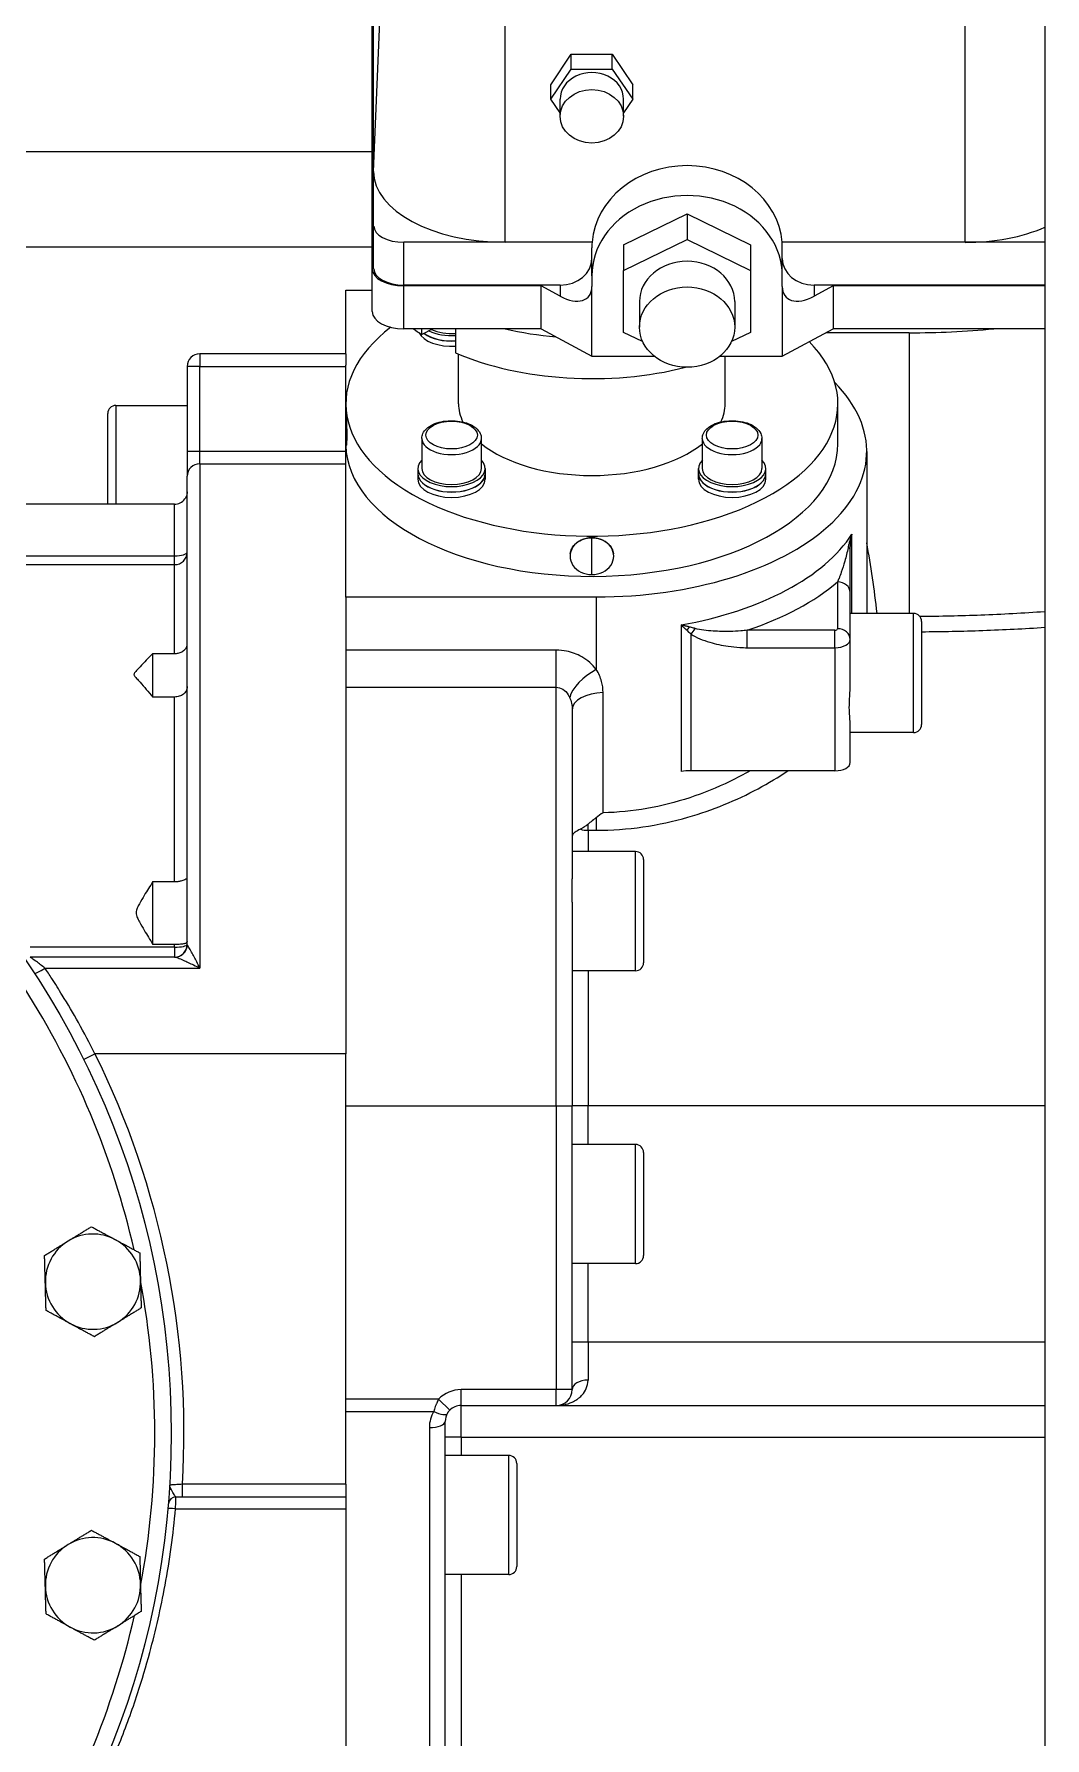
# Model space of a CAD drawing. Header units: inches. Extents: x -883 to 808, y -248 to 1051.
# Drawn here: x 314.99 to 322.95, y -124.32 to -110.91 of the extents above; entities that cross this region are included whole.
import ezdxf

# ---------------------------------------------------------------- set-up
doc = ezdxf.new("R2010")
doc.units = ezdxf.units.IN
doc.header["$MEASUREMENT"] = 0
doc.layers.get('0').update_dxf_attribs({"linetype": 'CONTINUOUS'})
doc.layers.add('EQUIPMENT - COMPRESSORS', color=41, linetype='CONTINUOUS')

# ---------------------------------------------------------------- blocks, each defined once
blk = doc.blocks.new('A$Ce5854fb8')
for p, q in [((94.049, 69.764), (94.049, 42.764)), ((88.761, 65.888), (88.906, 69.383)), ((89.798, 65.33), (89.798, 68.903)), ((93.42, 65.33), (93.42, 68.903)), ((88.75, 65.121), (88.75, 67.22)), ((88.761, 65.888), (88.761, 67.127)), ((90.157, 66.57), (90.318, 66.811)), ((90.318, 66.811), (90.641, 66.811)), ((90.318, 66.692), (90.318, 66.811)), ((90.641, 66.811), (90.802, 66.57)), ((90.641, 66.692), (90.641, 66.811)), ((90.157, 66.456), (90.318, 66.692)), ((90.318, 66.692), (90.641, 66.692)), ((90.641, 66.692), (90.802, 66.456)), ((90.157, 66.456), (90.157, 66.57)), ((90.802, 66.456), (90.802, 66.57)), ((90.23, 66.35), (90.157, 66.456)), ((90.23, 66.322), (90.23, 66.456)), ((90.802, 66.456), (90.73, 66.35)), ((90.73, 66.322), (90.73, 66.456)), ((84.612, 66.044), (88.75, 66.044)), ((88.761, 65.458), (88.761, 65.888)), ((90.73, 65.309), (91.23, 65.553)), ((91.23, 65.553), (91.23, 65.351)), ((91.23, 65.553), (91.73, 65.309)), ((88.761, 65.121), (88.761, 65.458)), ((89.798, 65.33), (89, 65.33)), ((89, 64.992), (89, 65.33)), ((90.481, 65.33), (89.798, 65.33)), ((90.73, 65.107), (91.23, 65.351)), ((91.23, 65.351), (91.73, 65.107)), ((93.42, 65.33), (91.978, 65.33)), ((94.049, 65.33), (93.42, 65.33)), ((84.612, 65.294), (88.75, 65.294)), ((90.48, 65.066), (90.48, 65.287)), ((90.73, 65.309), (90.73, 65.107)), ((91.73, 65.309), (91.73, 65.107)), ((91.98, 65.066), (91.98, 65.287)), ((88.75, 64.784), (88.75, 65.121)), ((90.48, 65.066), (90.48, 64.982)), ((90.73, 64.621), (90.73, 65.107)), ((91.73, 65.107), (91.73, 64.621)), ((91.98, 64.982), (91.98, 65.066)), ((88.542, 64.952), (88.75, 64.952)), ((88.542, 64.452), (88.542, 64.952)), ((90.23, 64.992), (89, 64.992)), ((90.08, 64.986), (89, 64.986)), ((89, 64.649), (89, 64.986)), ((90.23, 64.906), (90.08, 64.986)), ((90.08, 64.649), (90.08, 64.986)), ((90.23, 64.992), (90.23, 64.906)), ((90.48, 64.434), (90.48, 64.982)), ((91.98, 64.982), (91.98, 64.434)), ((92.23, 64.992), (92.23, 64.906)), ((94.049, 64.992), (92.23, 64.992)), ((92.38, 64.986), (92.23, 64.906)), ((92.38, 64.986), (92.38, 64.649)), ((94.049, 64.986), (92.38, 64.986)), ((90.855, 64.864), (90.855, 64.662)), ((91.605, 64.864), (91.605, 64.662)), ((90.08, 64.649), (89, 64.649)), ((89.228, 64.649), (89.141, 64.603)), ((89.141, 64.603), (89.141, 64.649)), ((89.407, 64.649), (89.407, 64.459)), ((90.08, 64.649), (90.48, 64.434)), ((90.88, 64.548), (90.73, 64.621)), ((91.73, 64.621), (91.579, 64.548)), ((91.98, 64.434), (92.38, 64.649)), ((92.98, 64.618), (92.322, 64.618)), ((94.049, 64.649), (92.38, 64.649)), ((92.98, 64.618), (92.98, 62.408)), ((88.542, 64.452), (87.392, 64.452)), ((87.392, 64.452), (87.392, 64.352)), ((88.542, 64.452), (88.542, 64.363)), ((89.43, 64.059), (89.43, 64.45)), ((90.48, 64.434), (90.971, 64.434)), ((91.489, 64.434), (91.98, 64.434)), ((91.53, 64.059), (91.53, 64.434)), ((87.292, 64.352), (87.292, 63.683)), ((87.392, 64.352), (87.292, 64.352)), ((87.392, 64.352), (88.542, 64.352)), ((87.392, 63.683), (87.392, 64.352)), ((88.542, 64.073), (88.542, 64.363)), ((86.73, 64.046), (86.73, 63.267)), ((86.73, 64.046), (87.292, 64.046)), ((88.542, 64.059), (88.542, 64.073)), ((88.542, 64.073), (88.542, 64.073)), ((88.542, 64.046), (88.542, 64.059)), ((88.542, 63.729), (88.542, 64.046)), ((92.417, 63.743), (92.417, 64.059)), ((86.667, 63.267), (86.667, 63.983)), ((88.544, 63.73), (88.542, 63.729)), ((88.542, 62.537), (88.542, 63.729)), ((89.14, 63.785), (89.14, 63.549)), ((89.609, 63.785), (89.609, 63.549)), ((91.35, 63.785), (91.35, 63.549)), ((91.819, 63.785), (91.819, 63.549)), ((87.292, 63.683), (87.292, 63.488)), ((87.392, 63.683), (87.292, 63.683)), ((88.542, 63.683), (87.392, 63.683)), ((87.392, 63.586), (87.392, 63.683)), ((87.392, 63.586), (88.542, 63.586)), ((87.392, 63.586), (87.392, 59.616)), ((92.645, 63.684), (92.645, 62.408)), ((87.292, 59.802), (87.292, 63.488)), ((89.11, 63.549), (89.11, 63.507)), ((89.11, 63.506), (89.11, 63.464)), ((89.64, 63.549), (89.64, 63.507)), ((89.64, 63.506), (89.64, 63.464)), ((91.32, 63.507), (91.32, 63.549)), ((91.32, 63.464), (91.32, 63.506)), ((91.85, 63.507), (91.85, 63.549)), ((91.85, 63.464), (91.85, 63.506)), ((87.192, 63.267), (83.167, 63.267)), ((87.192, 62.862), (87.192, 63.267)), ((90.48, 62.714), (90.48, 63.004)), ((92.528, 62.408), (92.528, 63.032)), ((83.521, 62.862), (87.192, 62.862)), ((83.558, 62.792), (87.192, 62.792)), ((87.192, 62.792), (87.192, 62.862)), ((87.192, 62.092), (87.192, 62.792)), ((90.31, 62.88), (90.309, 62.876)), ((90.65, 62.88), (90.65, 62.876)), ((92.515, 62.572), (92.515, 62.907)), ((92.415, 62.656), (92.415, 62.287)), ((90.515, 62.537), (88.542, 62.537)), ((88.542, 62.537), (88.542, 62.132)), ((90.515, 62.537), (90.515, 61.966)), ((92.515, 62.203), (92.515, 62.572)), ((93.014, 62.408), (92.515, 62.408)), ((93.014, 61.47), (93.014, 62.408)), ((91.183, 62.317), (91.183, 61.163)), ((91.261, 61.169), (91.261, 62.245)), ((91.704, 62.138), (91.704, 62.276)), ((92.395, 62.276), (91.704, 62.276)), ((92.395, 62.138), (92.395, 62.276)), ((93.077, 62.345), (93.077, 61.533)), ((88.542, 62.132), (88.542, 58.942)), ((90.2, 62.119), (88.542, 62.119)), ((90.2, 61.827), (90.2, 62.119)), ((91.704, 62.138), (92.395, 62.138)), ((92.395, 62.138), (92.395, 61.169)), ((92.515, 61.855), (92.515, 62.203)), ((87.022, 61.75), (87.022, 62.092)), ((87.022, 62.092), (87.192, 62.092)), ((87.192, 61.75), (87.022, 61.75)), ((87.192, 60.297), (87.192, 61.75)), ((88.542, 61.827), (90.2, 61.827)), ((90.2, 58.532), (90.2, 61.827)), ((90.568, 60.838), (90.568, 61.785)), ((90.325, 61.65), (90.325, 60.318)), ((92.515, 61.234), (92.515, 61.527)), ((93.014, 61.47), (92.515, 61.47)), ((92.395, 61.169), (91.261, 61.169)), ((90.515, 60.8), (90.515, 60.701)), ((90.45, 60.701), (90.45, 60.749)), ((90.45, 60.701), (90.515, 60.701)), ((90.45, 60.701), (90.45, 60.533)), ((90.824, 60.533), (90.325, 60.533)), ((90.824, 59.595), (90.824, 60.533)), ((90.887, 60.47), (90.887, 59.658)), ((87.022, 59.801), (87.022, 60.297)), ((87.022, 60.297), (87.192, 60.297)), ((90.325, 60.135), (90.325, 58.532)), ((87.192, 59.781), (86.056, 59.781)), ((87.195, 59.702), (86.056, 59.702)), ((87.192, 59.801), (87.022, 59.801)), ((87.192, 59.781), (87.192, 59.801)), ((87.192, 59.781), (87.192, 59.702)), ((86.172, 59.616), (87.392, 59.616)), ((90.824, 59.595), (90.325, 59.595)), ((90.45, 59.595), (90.45, 58.532)), ((86.476, 58.897), (86.566, 58.942)), ((88.542, 58.942), (86.566, 58.942)), ((88.542, 55.552), (88.542, 58.942)), ((88.542, 58.532), (90.2, 58.532)), ((90.2, 58.532), (90.325, 58.532)), ((90.2, 58.532), (90.2, 56.297)), ((90.325, 56.297), (90.325, 58.532)), ((90.45, 58.532), (90.325, 58.532)), ((90.45, 58.227), (90.45, 58.532)), ((94.049, 58.532), (90.45, 58.532)), ((90.824, 58.227), (90.325, 58.227)), ((90.824, 57.289), (90.824, 58.227)), ((90.887, 58.164), (90.887, 57.352)), ((90.824, 57.289), (90.325, 57.289)), ((90.45, 56.672), (90.45, 57.289)), ((90.45, 56.672), (90.325, 56.672)), ((90.45, 56.672), (90.45, 56.372)), ((94.049, 56.672), (90.45, 56.672)), ((89.272, 56.223), (88.542, 56.223)), ((89.272, 56.223), (89.361, 56.135)), ((89.45, 56.172), (89.45, 56.297)), ((90.2, 56.297), (89.45, 56.297)), ((90.325, 56.297), (90.2, 56.297)), ((90.2, 56.172), (90.2, 56.297)), ((88.542, 56.126), (89.235, 56.126)), ((89.45, 56.172), (90.2, 56.172)), ((89.45, 55.923), (89.45, 56.172)), ((90.2, 56.172), (94.049, 56.172)), ((89.2, 55.999), (89.2, 52.853)), ((89.325, 52.902), (89.325, 56.047)), ((89.45, 55.923), (89.45, 55.779)), ((89.45, 55.923), (94.049, 55.923)), ((89.825, 55.779), (89.325, 55.779)), ((89.825, 54.841), (89.825, 55.779)), ((89.888, 55.716), (89.888, 54.904)), ((88.542, 55.552), (87.255, 55.552)), ((87.255, 55.452), (87.255, 55.552)), ((88.542, 55.552), (88.542, 55.452)), ((87.204, 55.452), (87.255, 55.452)), ((87.255, 55.452), (88.542, 55.452)), ((88.542, 55.452), (88.542, 53.758)), ((87.201, 55.359), (88.542, 55.359)), ((89.825, 54.841), (89.325, 54.841)), ((89.45, 54.841), (89.45, 52.932)), ((88.542, 53.758), (88.542, 51.979))]:
    blk.add_line(p, q)
blk.add_circle((80.542, 55.952), 6.625)
for centre, radius, start, end in [((87.392, 64.352), 0.1, 90, 180), ((86.73, 63.983), 0.063, 90, 180), ((87.192, 63.367), 0.1, 270, 324.9073), ((93.014, 62.345), 0.063, 0, 90), ((93.014, 61.533), 0.063, 270, 0), ((90.824, 60.47), 0.063, 0, 90), ((87.192, 59.802), 0.1, 270, 0), ((90.824, 59.658), 0.063, 270, 0), ((80.542, 55.952), 6.495, 12.8581, 32.7096), ((80.542, 55.952), 6.725, 356.5901, 26.3984), ((90.824, 58.164), 0.063, 0, 90), ((86.55, 57.147), 0.375, 121.5323, 181.5323), ((86.55, 57.147), 0.375, 61.5323, 121.5323), ((86.55, 57.147), 0.375, 1.5323, 61.5323), ((90.824, 57.352), 0.063, 270, 0), ((86.55, 57.147), 0.375, 301.5323, 1.5323), ((80.542, 55.952), 6.495, 349.3278, 10.6956), ((86.55, 57.147), 0.375, 181.5323, 241.5323), ((86.55, 57.147), 0.375, 241.5323, 301.5323), ((89.45, 56.047), 0.25, 90, 135.3535), ((90.2, 56.297), 0.125, 270, 0), ((89.45, 55.999), 0.25, 149.3992, 180), ((89.45, 56.047), 0.125, 149.3992, 180), ((89.45, 56.047), 0.125, 90, 135.3535), ((89.825, 55.716), 0.063, 0, 90), ((87.204, 55.392), 0.06, 90, 175.1947), ((86.55, 54.757), 0.375, 121.5323, 181.5323), ((86.55, 54.757), 0.375, 61.5323, 121.5323), ((86.55, 54.757), 0.375, 1.5323, 61.5323), ((89.825, 54.904), 0.063, 270, 0), ((86.55, 54.757), 0.375, 181.5323, 241.5323), ((86.55, 54.757), 0.375, 301.5323, 1.5323), ((80.542, 55.952), 6.495, 327.3802, 347.2448), ((86.55, 54.757), 0.375, 241.5323, 301.5323)]:
    blk.add_arc(centre, radius, start, end)
for centre, major_axis, ratio, start_param, end_param in [((90.48, 66.456), (0.25, 0), 0.842828, 0, 3.141593), ((89.798, 65.888), (-1.037, 0), 0.538183, 0, 1.570796), ((91.23, 65.287), (-0.75, 0), 0.861622, 3.208309, 6.216469), ((91.23, 65.066), (0.75, 0), 0.842828, 0, 3.141593), ((89, 65.458), (-0.238, 0), 0.538183, 0, 1.570796), ((91.23, 65.287), (-0.75, 0), 0.842828, 6.216469, 6.283185), ((91.23, 65.287), (0.75, 0), 0.842828, 0, 0.066716), ((93.42, 65.872), (-1.008, 0), 0.538183, 1.570796, 2.244108), ((90.23, 65.203), (0.25, 0), 0.842828, 4.712389, 6.283185), ((91.23, 64.864), (-0.375, 0), 0.842828, 3.141593, 6.283185), ((92.23, 65.203), (-0.25, 0), 0.842828, 0, 1.570796), ((89, 65.121), (-0.25, 0), 0.538183, 0, 1.570796), ((89, 65.121), (-0.238, 0), 0.538183, 0, 1.570796), ((90.23, 65.116), (0.219, -0.219), 0.547938, 5.213648, 6.784444), ((92.23, 65.116), (-0.219, -0.219), 0.547938, 5.781927, 7.352723), ((90.48, 64.059), (-1.938, 0), 0.538183, 5.667856, 9.912583), ((89, 64.784), (-0.25, 0), 0.538183, 0, 1.570796), ((90.48, 65.18), (1.716, 0), 0.538183, 3.754117, 3.817181), ((89.375, 64.654), (-0.265, 0), 0.538183, 0.249712, 1.692055), ((89.375, 64.695), (-0.265, 0), 0.538183, 0.620527, 1.692055), ((89.375, 64.696), (0.265, 0), 0.538183, 3.766355, 4.833648), ((89.375, 64.738), (-0.265, 0), 0.538183, 0.832318, 1.692055), ((89.375, 64.738), (-0.235, 0), 0.538183, 0.838426, 1.70792), ((90.48, 65.496), (1.716, 0), 0.538183, 4.30276, 4.547673), ((92.98, 67.555), (-4.6, 0), 0.638543, 1.570796, 1.716021), ((90.48, 65.18), (1.716, 0), 0.538183, 4.0368, 5.156997), ((90.48, 65.18), (1.716, 0), 0.538183, 5.340291, 5.342261), ((90.515, 63.684), (-2.13, 0), 0.538183, 1.570796, 3.633016), ((90.48, 64.059), (-1.05, 0), 0.538183, 0, 0.256812), ((90.48, 64.059), (1.05, 0), 0.538183, 6.026373, 6.283185), ((90.48, 63.743), (-1.938, 0), 0.538183, 0.012981, 3.141593), ((89.375, 63.785), (-0.235, 0), 0.538183, 0, 3.141593), ((90.48, 64.059), (1.05, 0), 0.538183, 3.735235, 5.689543), ((91.585, 63.785), (-0.235, 0), 0.538183, 0, 3.141593), ((87.392, 63.488), (-0.1, 0), 0.977635, 4.712389, 6.283185), ((89.375, 63.549), (0.265, 0), 0.538183, 2.657088, 6.76769), ((91.585, 63.549), (0.265, 0), 0.538183, 2.657088, 6.76769), ((89.375, 63.507), (-0.265, 0), 0.538183, 0, 3.141593), ((89.375, 63.506), (0.265, 0), 0.538183, 3.138638, 6.28614), ((89.375, 63.464), (0.265, 0), 0.538183, 3.141593, 6.283185), ((89.375, 63.549), (0.235, 0), 0.538183, 3.141593, 6.283185), ((91.585, 63.506), (0.265, 0), 0.538183, 3.138638, 6.28614), ((91.585, 63.507), (-0.265, 0), 0.538183, 0, 3.141593), ((91.585, 63.464), (0.265, 0), 0.538183, 3.141593, 6.283185), ((91.585, 63.549), (0.235, 0), 0.538183, 3.141593, 6.283185), ((90.48, 62.859), (-0.172, 0), 0.842828, 4.712389, 7.853982), ((90.48, 62.859), (0.172, 0), 0.842828, 4.712389, 7.853982), ((90.515, 63.407), (2.13, 0), 0.538771, 5.031292, 5.951142), ((92.415, 62.907), (0.1, 0), 0.336123, 0, 0.588114), ((92.418, 62.965), (0.0994, -0.0109), 0.298987, 0.119267, 0.471632), ((90.515, 61.59), (0, 4.185), 0.538771, 4.909026, 5.04691), ((87.192, 62.89), (0.1, 0), 0.283019, 4.712389, 6.283185), ((87.192, 62.89), (0.1, 0), 0.979704, 4.712389, 6.283185), ((90.515, 63.305), (2.25, 0), 0.538771, 5.269306, 5.717916), ((92.415, 62.572), (0.1, 0), 0.842452, 0, 1.570796), ((91.216, 62.328), (0.0536, 0.0844), 0.42793, 4.32083, 4.660143), ((91.261, 62.299), (-0.055, -0.0835), 0.331615, 1.103927, 1.66949), ((92.395, 62.287), (0.02, 0), 0.538771, 4.712389, 6.283185), ((92.415, 62.203), (0.1, 0), 0.842452, 0, 1.570796), ((92.395, 62.203), (0.12, 0), 0.538771, 4.712389, 6.283185), ((90.515, 61.831), (0.202, 0.147), 0.459907, 1.249234, 2.641139), ((90.575, 61.65), (-0.25, 0), 0.538771, 4.737602, 6.283185), ((91.261, 61.035), (0.25, 0), 0.538771, 1.570796, 1.8897), ((92.395, 61.234), (0.12, 0), 0.538771, 4.712389, 6.283185), ((90.45, 60.77), (-0.125, 0), 0.554713, 1.072057, 1.570796), ((87.192, 59.802), (0.1, 0), 0.2134, 4.712389, 6.283185), ((87.195, 59.802), (0, -0.1), 0.987089, 0, 1.540879), ((86.172, 59.63), (-0.0837, -0.0547), 0.119181, 0, 1.493083), ((90.45, 56.297), (-0.125, 0), 0.6, 4.712389, 6.283185), ((89.235, 56.174), (0.108, -0.064), 0.340087, 4.910874, 6.283185), ((89.2, 56.047), (0.125, 0), 0.387355, 4.712389, 6.283185), ((89.45, 55.922), (-0.125, 0), 0.004392, 4.712389, 6.283185), ((87.201, 55.355), (-0.0598, 0.0054), 0.073237, 4.718956, 6.283185)]:
    blk.add_ellipse(centre, major_axis=major_axis, ratio=ratio, start_param=start_param, end_param=end_param)
for centre, major_axis, ratio in [((90.48, 66.322), (-0.25, 0), 0.842828), ((91.23, 64.662), (-0.375, 0), 0.842828), ((89.375, 63.812), (0.203, 0), 0.538183), ((91.585, 63.812), (0.203, 0), 0.538183)]:
    blk.add_ellipse(centre, major_axis=major_axis, ratio=ratio)
for points, knots in [([(88.542, 64.046), (88.542, 64.035), (88.543, 64.019), (88.544, 63.981), (88.545, 63.96), (88.547, 63.917), (88.548, 63.894), (88.549, 63.849), (88.55, 63.827), (88.55, 63.809), (88.55, 63.791), (88.549, 63.774), (88.548, 63.748), (88.547, 63.738), (88.546, 63.731), (88.545, 63.73), (88.544, 63.73)], [1.972496, 1.972496, 1.972496, 1.972496, 2.136936, 2.136936, 2.301375, 2.301375, 2.465685, 2.465685, 2.629994, 2.629994, 2.629994, 2.794155, 2.794155, 2.958316, 2.958316, 3.050396, 3.050396, 3.050396, 3.050396]), ([(89.14, 63.785), (89.14, 63.798), (89.144, 63.812), (89.156, 63.839), (89.166, 63.851), (89.191, 63.875), (89.208, 63.886), (89.248, 63.905), (89.27, 63.912), (89.318, 63.922), (89.343, 63.925), (89.392, 63.926), (89.417, 63.924), (89.465, 63.916), (89.488, 63.91), (89.53, 63.893), (89.549, 63.882), (89.58, 63.856), (89.593, 63.841), (89.606, 63.812), (89.609, 63.798), (89.609, 63.785)], [3.141593, 3.141593, 3.141593, 3.141593, 3.386765, 3.386765, 3.660949, 3.660949, 3.990616, 3.990616, 4.337344, 4.337344, 4.678876, 4.678876, 5.017527, 5.017527, 5.358097, 5.358097, 5.704085, 5.704085, 6.040971, 6.040971, 6.283185, 6.283185, 6.283185, 6.283185]), ([(91.35, 63.785), (91.35, 63.798), (91.353, 63.812), (91.366, 63.839), (91.375, 63.851), (91.401, 63.875), (91.418, 63.886), (91.457, 63.905), (91.48, 63.912), (91.527, 63.922), (91.552, 63.925), (91.602, 63.926), (91.627, 63.924), (91.675, 63.916), (91.698, 63.91), (91.74, 63.893), (91.759, 63.882), (91.79, 63.856), (91.802, 63.841), (91.816, 63.812), (91.819, 63.798), (91.819, 63.785)], [3.141593, 3.141593, 3.141593, 3.141593, 3.386765, 3.386765, 3.660949, 3.660949, 3.990616, 3.990616, 4.337344, 4.337344, 4.678876, 4.678876, 5.017527, 5.017527, 5.358097, 5.358097, 5.704085, 5.704085, 6.040971, 6.040971, 6.283185, 6.283185, 6.283185, 6.283185]), ([(87.292, 63.364), (87.292, 63.351), (87.289, 63.336), (87.28, 63.319), (87.277, 63.314), (87.274, 63.309)], [0.4402443, 0.4402443, 0.4402443, 0.4402443, 0.5913936, 0.5913936, 0.6487151, 0.6487151, 0.6487151, 0.6487151]), ([(90.31, 62.88), (90.312, 62.893), (90.315, 62.906), (90.33, 62.935), (90.343, 62.951), (90.374, 62.975), (90.393, 62.986), (90.435, 63), (90.458, 63.004), (90.48, 63.004)], [1.3674918, 1.3674918, 1.3674918, 1.3674918, 1.4791577, 1.4791577, 1.6433184, 1.6433184, 1.8079071, 1.8079071, 1.9724957, 1.9724957, 1.9724957, 1.9724957]), ([(90.48, 63.004), (90.501, 63.004), (90.524, 63), (90.567, 62.986), (90.586, 62.975), (90.616, 62.951), (90.63, 62.935), (90.644, 62.906), (90.648, 62.893), (90.65, 62.88)], [1.9724957, 1.9724957, 1.9724957, 1.9724957, 2.1370843, 2.1370843, 2.3016729, 2.3016729, 2.4658337, 2.4658337, 2.5774995, 2.5774995, 2.5774995, 2.5774995]), ([(92.498, 62.926), (92.491, 62.889), (92.482, 62.853), (92.463, 62.788), (92.454, 62.759), (92.439, 62.715), (92.433, 62.699), (92.423, 62.674), (92.419, 62.665), (92.415, 62.656)], [-1.146988, -1.146988, -1.146988, -1.146988, -0.739808, -0.739808, -0.372771, -0.372771, -0.143374, -0.143374, 0, 0, 0, 0]), ([(92.508, 62.969), (92.508, 62.967), (92.507, 62.965), (92.506, 62.96), (92.505, 62.957), (92.503, 62.95), (92.502, 62.946), (92.5, 62.936), (92.499, 62.931), (92.498, 62.926)], [-0.1541232, -0.1541232, -0.1541232, -0.1541232, -0.1348578, -0.1348578, -0.1040332, -0.1040332, -0.0547138, -0.0547138, 0, 0, 0, 0]), ([(92.528, 63.032), (92.527, 63.029), (92.526, 63.025), (92.523, 63.017), (92.521, 63.013), (92.519, 63.006), (92.518, 63.003), (92.517, 62.999), (92.517, 62.998), (92.516, 62.994), (92.515, 62.992), (92.513, 62.987), (92.512, 62.983), (92.51, 62.976), (92.509, 62.972), (92.508, 62.969)], [-0.2293034, -0.2293034, -0.2293034, -0.2293034, -0.1891753, -0.1891753, -0.1433146, -0.1433146, -0.1146517, -0.1146517, -0.1003202, -0.1003202, -0.0773899, -0.0773899, -0.0407014, -0.0407014, 0, 0, 0, 0]), ([(92.515, 62.907), (92.515, 62.913), (92.515, 62.919), (92.515, 62.93), (92.516, 62.936), (92.516, 62.944), (92.516, 62.948), (92.517, 62.953), (92.517, 62.955), (92.517, 62.957)], [0, 0, 0, 0, 0.0547138, 0.0547138, 0.1040332, 0.1040332, 0.1348578, 0.1348578, 0.1541232, 0.1541232, 0.1541232, 0.1541232]), ([(92.517, 62.957), (92.517, 62.962), (92.518, 62.966), (92.519, 62.975), (92.519, 62.979), (92.52, 62.985), (92.521, 62.988), (92.521, 62.992), (92.521, 62.993), (92.522, 62.998), (92.523, 63.001), (92.524, 63.009), (92.525, 63.014), (92.527, 63.024), (92.528, 63.028), (92.528, 63.032)], [0, 0, 0, 0, 0.0407014, 0.0407014, 0.0773899, 0.0773899, 0.1003202, 0.1003202, 0.1146517, 0.1146517, 0.1433146, 0.1433146, 0.1891753, 0.1891753, 0.2293034, 0.2293034, 0.2293034, 0.2293034]), ([(94.049, 62.421), (94.048, 62.421), (94.047, 62.421), (93.881, 62.41), (93.713, 62.4), (93.384, 62.388), (93.224, 62.384), (93.064, 62.383)], [5.476687, 5.476687, 5.476687, 5.476687, 5.483664, 5.483664, 6.80802, 6.80802, 8.056504, 8.056504, 8.056504, 8.056504]), ([(91.249, 62.301), (91.245, 62.302), (91.241, 62.303), (91.234, 62.305), (91.23, 62.306), (91.224, 62.307), (91.222, 62.308), (91.218, 62.309), (91.217, 62.309), (91.213, 62.31), (91.21, 62.311), (91.203, 62.312), (91.199, 62.313), (91.19, 62.315), (91.186, 62.316), (91.183, 62.317)], [-0.2195127, -0.2195127, -0.2195127, -0.2195127, -0.1803184, -0.1803184, -0.1449883, -0.1449883, -0.122907, -0.122907, -0.1091062, -0.1091062, -0.0815045, -0.0815045, -0.0373419, -0.0373419, 0.0013004, 0.0013004, 0.0013004, 0.0013004]), ([(91.183, 62.317), (91.185, 62.315), (91.188, 62.312), (91.193, 62.307), (91.197, 62.304), (91.201, 62.3), (91.203, 62.298), (91.206, 62.296), (91.207, 62.295), (91.21, 62.292), (91.211, 62.291), (91.215, 62.287), (91.218, 62.285), (91.223, 62.28), (91.226, 62.278), (91.229, 62.275)], [-0.0013004, -0.0013004, -0.0013004, -0.0013004, 0.0373419, 0.0373419, 0.0815045, 0.0815045, 0.1091062, 0.1091062, 0.122907, 0.122907, 0.1449883, 0.1449883, 0.1803184, 0.1803184, 0.2195127, 0.2195127, 0.2195127, 0.2195127]), ([(91.229, 62.275), (91.232, 62.272), (91.236, 62.268), (91.243, 62.261), (91.247, 62.258), (91.253, 62.253), (91.255, 62.251), (91.258, 62.248), (91.26, 62.247), (91.261, 62.245)], [0, 0, 0, 0, 0.0524861, 0.0524861, 0.0997975, 0.0997975, 0.1293672, 0.1293672, 0.1478482, 0.1478482, 0.1478482, 0.1478482]), ([(91.294, 62.289), (91.292, 62.29), (91.29, 62.29), (91.285, 62.292), (91.282, 62.292), (91.275, 62.295), (91.27, 62.296), (91.26, 62.298), (91.254, 62.3), (91.249, 62.301)], [-0.1478482, -0.1478482, -0.1478482, -0.1478482, -0.1293672, -0.1293672, -0.0997975, -0.0997975, -0.0524861, -0.0524861, 0, 0, 0, 0]), ([(91.261, 62.245), (91.304, 62.217), (91.356, 62.197), (91.456, 62.167), (91.504, 62.157), (91.584, 62.145), (91.615, 62.142), (91.665, 62.139), (91.685, 62.138), (91.704, 62.138)], [0, 0, 0, 0, 0.42007, 0.42007, 0.798725, 0.798725, 1.035385, 1.035385, 1.183297, 1.183297, 1.183297, 1.183297]), ([(91.704, 62.276), (91.687, 62.274), (91.67, 62.272), (91.625, 62.269), (91.597, 62.267), (91.525, 62.265), (91.48, 62.266), (91.386, 62.272), (91.336, 62.278), (91.294, 62.289)], [-1.183297, -1.183297, -1.183297, -1.183297, -1.035385, -1.035385, -0.798725, -0.798725, -0.42007, -0.42007, 0, 0, 0, 0]), ([(93.077, 62.264), (93.238, 62.265), (93.399, 62.268), (93.724, 62.28), (93.887, 62.288), (94.049, 62.299)], [-8.029765, -8.029765, -8.029765, -8.029765, -6.80802, -6.80802, -5.552098, -5.552098, -5.552098, -5.552098]), ([(87.192, 62.092), (87.203, 62.092), (87.213, 62.093), (87.232, 62.098), (87.242, 62.102), (87.26, 62.112), (87.269, 62.119), (87.283, 62.133), (87.287, 62.141), (87.292, 62.153), (87.292, 62.157), (87.292, 62.161)], [-0.7965925, -0.7965925, -0.7965925, -0.7965925, -0.7237424, -0.7237424, -0.650855, -0.650855, -0.5627873, -0.5627873, -0.4732553, -0.4732553, -0.4198775, -0.4198775, -0.4198775, -0.4198775]), ([(90.515, 61.966), (90.486, 62.006), (90.447, 62.041), (90.4, 62.067), (90.364, 62.087), (90.323, 62.102), (90.281, 62.111), (90.254, 62.116), (90.227, 62.119), (90.2, 62.119)], [-7.0995602, -7.0995602, -7.0995602, -7.0995602, -6.6768912, -6.6768912, -6.6768912, -6.3469979, -6.3469979, -6.3469979, -6.1408146, -6.1408146, -6.1408146, -6.1408146]), ([(87.022, 62.092), (86.988, 62.058), (86.952, 62.021), (86.912, 61.978), (86.902, 61.968), (86.889, 61.953), (86.885, 61.948), (86.879, 61.94), (86.877, 61.938), (86.874, 61.933), (86.873, 61.931), (86.873, 61.925), (86.874, 61.922), (86.877, 61.917), (86.879, 61.915), (86.885, 61.907), (86.889, 61.902), (86.902, 61.887), (86.912, 61.876), (86.952, 61.831), (86.988, 61.79), (87.022, 61.75)], [1.826844, 1.826844, 1.826844, 1.826844, 2.29376, 2.29376, 2.426041, 2.426041, 2.492181, 2.492181, 2.525252, 2.525252, 2.558322, 2.558322, 2.591392, 2.591392, 2.624463, 2.624463, 2.690603, 2.690603, 2.822885, 2.822885, 3.2898, 3.2898, 3.2898, 3.2898]), ([(90.568, 61.785), (90.568, 61.814), (90.565, 61.844), (90.557, 61.872), (90.548, 61.905), (90.534, 61.937), (90.515, 61.966)], [-2.4395413, -2.4395413, -2.4395413, -2.4395413, -2.173625, -2.173625, -2.173625, -1.8673121, -1.8673121, -1.8673121, -1.8673121]), ([(92.515, 61.527), (92.515, 61.54), (92.514, 61.556), (92.51, 61.602), (92.508, 61.636), (92.508, 61.703), (92.51, 61.743), (92.514, 61.807), (92.515, 61.831), (92.515, 61.855)], [2.9188925, 2.9188925, 2.9188925, 2.9188925, 3.0943445, 3.0943445, 3.3995015, 3.3995015, 3.7046584, 3.7046584, 3.8801104, 3.8801104, 3.8801104, 3.8801104]), ([(87.292, 61.834), (87.292, 61.832), (87.292, 61.831), (87.292, 61.818), (87.289, 61.807), (87.279, 61.787), (87.272, 61.779), (87.253, 61.765), (87.242, 61.759), (87.218, 61.752), (87.205, 61.75), (87.192, 61.75)], [-0.4059116, -0.4059116, -0.4059116, -0.4059116, -0.392477, -0.392477, -0.2958138, -0.2958138, -0.1984643, -0.1984643, -0.0992445, -0.0992445, 0, 0, 0, 0]), ([(90.2, 61.827), (90.235, 61.827), (90.271, 61.804), (90.294, 61.768), (90.298, 61.761), (90.302, 61.754), (90.305, 61.747)], [6.1408146, 6.1408146, 6.1408146, 6.1408146, 6.956915, 6.956915, 6.956915, 7.0995602, 7.0995602, 7.0995602, 7.0995602]), ([(90.515, 60.701), (90.759, 60.701), (91.007, 60.737), (91.237, 60.804), (91.432, 60.86), (91.619, 60.937), (91.789, 61.028), (91.871, 61.073), (91.95, 61.12), (92.024, 61.17)], [-14.885617, -14.885617, -14.885617, -14.885617, -13.025561, -13.025561, -13.025561, -11.442567, -11.442567, -11.442567, -10.672166, -10.672166, -10.672166, -10.672166]), ([(91.728, 61.169), (91.676, 61.14), (91.622, 61.111), (91.567, 61.085), (91.364, 60.987), (91.144, 60.913), (90.913, 60.872), (90.8, 60.852), (90.684, 60.841), (90.568, 60.838)], [11.409467, 11.409467, 11.409467, 11.409467, 11.926195, 11.926195, 11.926195, 13.812641, 13.812641, 13.812641, 14.741362, 14.741362, 14.741362, 14.741362]), ([(90.515, 60.8), (90.507, 60.795), (90.5, 60.789), (90.48, 60.773), (90.467, 60.763), (90.454, 60.752), (90.452, 60.751), (90.45, 60.749)], [0.1513782, 0.1513782, 0.1513782, 0.1513782, 0.2184776, 0.2184776, 0.3295573, 0.3295573, 0.349916, 0.349916, 0.349916, 0.349916]), ([(90.568, 60.838), (90.568, 60.838), (90.568, 60.838), (90.55, 60.826), (90.532, 60.814), (90.515, 60.8)], [-0.1713128, -0.1713128, -0.1713128, -0.1713128, -0.1699766, -0.1699766, 0, 0, 0, 0]), ([(90.39, 60.709), (90.373, 60.701), (90.359, 60.694), (90.341, 60.681), (90.335, 60.676), (90.327, 60.666), (90.325, 60.66), (90.325, 60.655), (90.325, 60.655), (90.325, 60.655)], [-0.4829888, -0.4829888, -0.4829888, -0.4829888, -0.290887, -0.290887, -0.1469332, -0.1469332, 0, 0, 0.0011634, 0.0011634, 0.0011634, 0.0011634]), ([(90.45, 60.749), (90.449, 60.748), (90.448, 60.747), (90.439, 60.74), (90.43, 60.734), (90.413, 60.722), (90.405, 60.717), (90.395, 60.712), (90.392, 60.711), (90.39, 60.709)], [1.1002077, 1.1002077, 1.1002077, 1.1002077, 1.1096775, 1.1096775, 1.1880793, 1.1880793, 1.266481, 1.266481, 1.2933637, 1.2933637, 1.2933637, 1.2933637]), ([(87.022, 60.297), (86.999, 60.26), (86.976, 60.224), (86.941, 60.166), (86.928, 60.144), (86.91, 60.111), (86.904, 60.1), (86.895, 60.077), (86.891, 60.065), (86.891, 60.038), (86.895, 60.026), (86.904, 60.003), (86.91, 59.992), (86.928, 59.958), (86.941, 59.936), (86.976, 59.877), (86.999, 59.84), (87.022, 59.801)], [1.857423, 1.857423, 1.857423, 1.857423, 2.198818, 2.198818, 2.414862, 2.414862, 2.522883, 2.522883, 2.630905, 2.630905, 2.738927, 2.738927, 2.846949, 2.846949, 3.062992, 3.062992, 3.404388, 3.404388, 3.404388, 3.404388]), ([(87.192, 60.297), (87.202, 60.297), (87.211, 60.297), (87.23, 60.3), (87.238, 60.301), (87.257, 60.306), (87.266, 60.31), (87.281, 60.316), (87.286, 60.319), (87.291, 60.324), (87.292, 60.325), (87.292, 60.326)], [-0.8209367, -0.8209367, -0.8209367, -0.8209367, -0.7483177, -0.7483177, -0.6756735, -0.6756735, -0.5798768, -0.5798768, -0.4863891, -0.4863891, -0.4198715, -0.4198715, -0.4198715, -0.4198715]), ([(90.325, 60.135), (90.325, 60.152), (90.325, 60.17), (90.325, 60.202), (90.324, 60.217), (90.324, 60.246), (90.325, 60.26), (90.325, 60.289), (90.325, 60.304), (90.325, 60.318)], [-0.7817337, -0.7817337, -0.7817337, -0.7817337, -0.7052688, -0.7052688, -0.6392917, -0.6392917, -0.5722809, -0.5722809, -0.5027633, -0.5027633, -0.5027633, -0.5027633]), ([(87.292, 59.828), (87.292, 59.828), (87.292, 59.827), (87.292, 59.821), (87.289, 59.817), (87.279, 59.809), (87.271, 59.807), (87.253, 59.804), (87.242, 59.803), (87.218, 59.802), (87.205, 59.801), (87.192, 59.801)], [-0.4026113, -0.4026113, -0.4026113, -0.4026113, -0.3909777, -0.3909777, -0.2959562, -0.2959562, -0.1977632, -0.1977632, -0.0983787, -0.0983787, 0, 0, 0, 0]), ([(86.172, 59.616), (86.148, 59.634), (86.125, 59.652), (86.091, 59.677), (86.079, 59.686), (86.065, 59.696), (86.061, 59.699), (86.057, 59.701), (86.056, 59.702), (86.056, 59.702)], [-0.7909876, -0.7909876, -0.7909876, -0.7909876, -0.4578405, -0.4578405, -0.2306948, -0.2306948, -0.0887288, -0.0887288, 0, 0, 0, 0]), ([(87.195, 59.702), (87.197, 59.702), (87.199, 59.702), (87.207, 59.7), (87.213, 59.698), (87.232, 59.691), (87.246, 59.685), (87.287, 59.667), (87.314, 59.654), (87.359, 59.633), (87.376, 59.624), (87.392, 59.616)], [-0.8897465, -0.8897465, -0.8897465, -0.8897465, -0.8127725, -0.8127725, -0.6896141, -0.6896141, -0.4925606, -0.4925606, -0.177275, -0.177275, 0.0014104, 0.0014104, 0.0014104, 0.0014104]), ([(87.294, 59.799), (87.293, 59.799), (87.293, 59.8), (87.293, 59.8), (87.293, 59.801), (87.292, 59.801), (87.292, 59.801), (87.292, 59.802), (87.292, 59.802), (87.292, 59.802)], [0, 0, 0, 0, 0.02998083, 0.02998083, 0.0570058, 0.0570058, 0.0738964, 0.0738964, 0.08445303, 0.08445303, 0.08445303, 0.08445303]), ([(87.392, 59.616), (87.384, 59.632), (87.376, 59.649), (87.353, 59.692), (87.339, 59.719), (87.319, 59.756), (87.312, 59.769), (87.303, 59.785), (87.299, 59.791), (87.296, 59.796), (87.294, 59.798), (87.294, 59.799)], [-0.0014104, -0.0014104, -0.0014104, -0.0014104, 0.177275, 0.177275, 0.4925606, 0.4925606, 0.6896141, 0.6896141, 0.8127725, 0.8127725, 0.8897465, 0.8897465, 0.8897465, 0.8897465]), ([(86.566, 58.942), (86.524, 59.024), (86.481, 59.106), (86.394, 59.26), (86.352, 59.332), (86.281, 59.447), (86.254, 59.491), (86.208, 59.562), (86.19, 59.589), (86.172, 59.616)], [0, 0, 0, 0, 0.716526, 0.716526, 1.362408, 1.362408, 1.766085, 1.766085, 2.018382, 2.018382, 2.018382, 2.018382]), ([(90.2, 56.172), (90.22, 56.172), (90.24, 56.174), (90.282, 56.182), (90.304, 56.189), (90.338, 56.205), (90.35, 56.212), (90.368, 56.224), (90.374, 56.228), (90.388, 56.24), (90.397, 56.248), (90.417, 56.271), (90.428, 56.287), (90.444, 56.325), (90.45, 56.348), (90.45, 56.372)], [-0.00195, -0.00195, -0.00195, -0.00195, 0.280571, 0.280571, 0.603453, 0.603453, 0.805254, 0.805254, 0.906155, 0.906155, 1.067596, 1.067596, 1.325901, 1.325901, 1.612459, 1.612459, 1.612459, 1.612459]), ([(89.272, 56.223), (89.269, 56.217), (89.267, 56.212), (89.262, 56.202), (89.26, 56.197), (89.256, 56.188), (89.255, 56.185), (89.253, 56.18), (89.252, 56.178), (89.25, 56.172), (89.248, 56.168), (89.245, 56.157), (89.242, 56.15), (89.238, 56.138), (89.236, 56.132), (89.235, 56.126)], [-0.1581316, -0.1581316, -0.1581316, -0.1581316, -0.1300632, -0.1300632, -0.1047622, -0.1047622, -0.088949, -0.088949, -0.0790658, -0.0790658, -0.0592993, -0.0592993, -0.027673, -0.027673, 0, 0, 0, 0]), ([(89.342, 56.111), (89.343, 56.112), (89.344, 56.113), (89.346, 56.117), (89.347, 56.118), (89.349, 56.121), (89.35, 56.122), (89.351, 56.124), (89.351, 56.124), (89.352, 56.125), (89.353, 56.126), (89.355, 56.128), (89.356, 56.13), (89.358, 56.132), (89.36, 56.133), (89.361, 56.135)], [0, 0, 0, 0, 0.027673, 0.027673, 0.0592993, 0.0592993, 0.0790658, 0.0790658, 0.088949, 0.088949, 0.1047622, 0.1047622, 0.1300632, 0.1300632, 0.1581316, 0.1581316, 0.1581316, 0.1581316]), ([(87.204, 55.452), (87.203, 55.452), (87.202, 55.453), (87.199, 55.456), (87.196, 55.459), (87.189, 55.472), (87.183, 55.484), (87.166, 55.512), (87.154, 55.529), (87.155, 55.546)], [0, 0, 0, 0, 0.0821068, 0.0821068, 0.2134777, 0.2134777, 0.4236712, 0.4236712, 0.6568546, 0.6568546, 0.6568546, 0.6568546]), ([(87.255, 55.552), (87.247, 55.551), (87.238, 55.551), (87.216, 55.55), (87.203, 55.549), (87.175, 55.547), (87.162, 55.546), (87.156, 55.546), (87.155, 55.546), (87.155, 55.546)], [-4.2343331, -4.2343331, -4.2343331, -4.2343331, -4.1019733, -4.1019733, -3.8901976, -3.8901976, -3.5513565, -3.5513565, -3.4406482, -3.4406482, -3.4406482, -3.4406482]), ([(87.201, 55.359), (87.201, 55.365), (87.201, 55.372), (87.202, 55.387), (87.202, 55.397), (87.203, 55.419), (87.203, 55.43), (87.204, 55.447), (87.204, 55.452), (87.204, 55.452)], [0, 0, 0, 0, 0.0189372, 0.0189372, 0.0492368, 0.0492368, 0.097716, 0.097716, 0.1514977, 0.1514977, 0.1514977, 0.1514977]), ([(86.094, 52.256), (86.198, 52.409), (86.297, 52.569), (86.494, 52.923), (86.592, 53.12), (86.735, 53.448), (86.786, 53.577), (86.857, 53.773), (86.88, 53.839), (86.936, 54.012), (86.968, 54.119), (87.045, 54.401), (87.085, 54.578), (87.155, 54.955), (87.182, 55.157), (87.201, 55.359)], [0, 0, 0, 0, 1.542906, 1.542906, 3.306228, 3.306228, 4.408304, 4.408304, 4.959342, 4.959342, 5.841002, 5.841002, 7.251659, 7.251659, 8.816607, 8.816607, 8.816607, 8.816607])]:
    blk.add_open_spline(points, degree=3, knots=knots)
blk.add_open_spline([(90.305, 61.747), (90.318, 61.719), (90.325, 61.685), (90.325, 61.65)], degree=3)
for points, weights in [([(86.353, 57.466), (86.439, 57.519), (86.538, 57.58)], [1, 1.04314139574, 1.01001874936]), ([(86.538, 57.58), (86.64, 57.524), (86.728, 57.477)], [1.01001874936, 1.04314139574, 1]), ([(86.169, 57.353), (86.268, 57.414), (86.353, 57.466)], [1.01001874936, 1.04314139574, 1]), ([(86.728, 57.477), (86.817, 57.429), (86.919, 57.373)], [1, 1.04314139574, 1.01001874936]), ([(86.175, 57.137), (86.172, 57.237), (86.169, 57.353)], [1, 1.04314139574, 1.01001874936]), ([(86.919, 57.373), (86.922, 57.257), (86.924, 57.157)], [1.01001874936, 1.04314139574, 1]), ([(86.924, 57.157), (86.927, 57.056), (86.93, 56.94)], [1, 1.04314139574, 1.01001874936]), ([(86.181, 56.92), (86.177, 57.036), (86.175, 57.137)], [1.01001874936, 1.04314139574, 1]), ([(86.371, 56.817), (86.283, 56.865), (86.181, 56.92)], [1, 1.04314139574, 1.01001874936]), ([(86.93, 56.94), (86.831, 56.88), (86.746, 56.827)], [1.01001874936, 1.04314139574, 1]), ([(86.561, 56.714), (86.459, 56.769), (86.371, 56.817)], [1.01001874936, 1.04314139574, 1]), ([(86.746, 56.827), (86.66, 56.775), (86.561, 56.714)], [1, 1.04314139574, 1.01001874936]), ([(86.353, 55.077), (86.439, 55.129), (86.538, 55.19)], [1, 1.04314139574, 1.01001874936]), ([(86.538, 55.19), (86.64, 55.135), (86.728, 55.087)], [1.01001874936, 1.04314139574, 1]), ([(86.169, 54.963), (86.268, 55.024), (86.353, 55.077)], [1.01001874936, 1.04314139574, 1]), ([(86.728, 55.087), (86.817, 55.039), (86.919, 54.983)], [1, 1.04314139574, 1.01001874936]), ([(86.175, 54.747), (86.172, 54.847), (86.169, 54.963)], [1, 1.04314139574, 1.01001874936]), ([(86.919, 54.983), (86.922, 54.867), (86.924, 54.767)], [1.01001874936, 1.04314139574, 1]), ([(86.181, 54.531), (86.177, 54.647), (86.175, 54.747)], [1.01001874936, 1.04314139574, 1]), ([(86.924, 54.767), (86.927, 54.667), (86.93, 54.551)], [1, 1.04314139574, 1.01001874936]), ([(86.371, 54.427), (86.283, 54.475), (86.181, 54.531)], [1, 1.04314139574, 1.01001874936]), ([(86.93, 54.551), (86.831, 54.49), (86.746, 54.437)], [1.01001874936, 1.04314139574, 1]), ([(86.561, 54.324), (86.459, 54.379), (86.371, 54.427)], [1.01001874936, 1.04314139574, 1]), ([(86.746, 54.437), (86.66, 54.385), (86.561, 54.324)], [1, 1.04314139574, 1.01001874936])]:
    blk.add_rational_spline(points, weights, degree=2)

msp = doc.modelspace()

# ---------------------------------------------------------------- block references
at = {"layer": 'EQUIPMENT - COMPRESSORS'}
msp.add_blockref('A$Ce5854fb8', (228.90563, -177.87785), dxfattribs=at)

doc.saveas('drawing.dxf')
